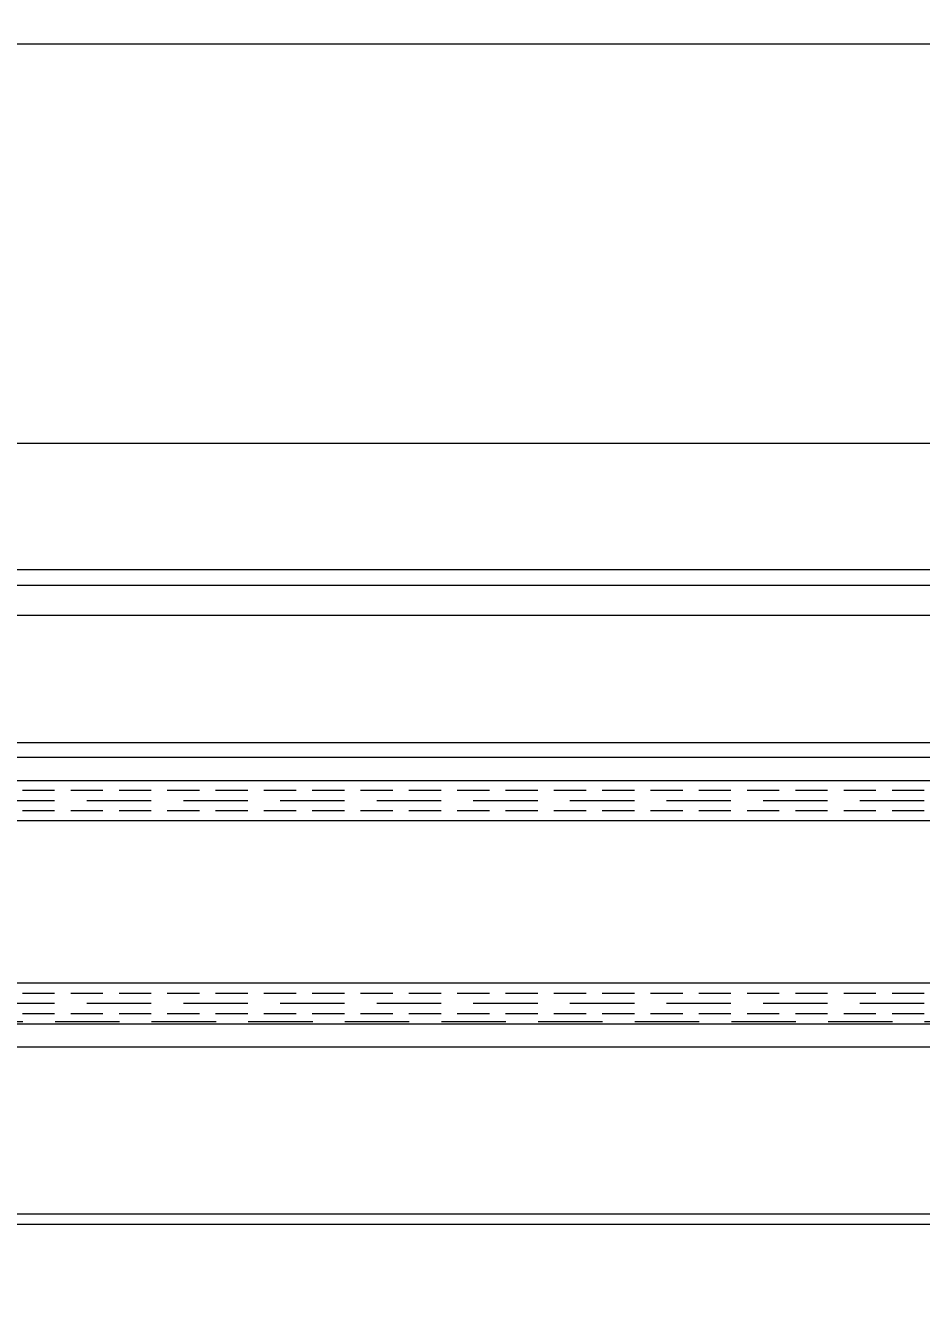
# Model space of a CAD drawing. Header units: millimetres. Extents: x -20000 to 230000, y -17405 to 25402.
# Drawn here: x 74809.5 to 74897.8, y -5980 to -5853.9 of the extents above; entities that cross this region are included whole.
import ezdxf

# ---------------------------------------------------------------- set-up
doc = ezdxf.new("R2010")
doc.units = ezdxf.units.MM
doc.header["$PDMODE"] = 35
doc.header["$PDSIZE"] = 0.5
doc.linetypes.add('CACHE', pattern=[9.525, 6.35, -3.175])
doc.layers.get('0').update_dxf_attribs({"lineweight": 13})
doc.layers.get('Defpoints').update_dxf_attribs({"true_color": 0xc2a584})
for name, color, linetype, lineweight in [('1 - INTERROMPU', 253, 'CACHE', 13), ('1 - PVC', 7, 'Continuous', 13), ('1 - Vitrage', 252, 'Continuous', 13)]:
    doc.layers.add(name, color=color, linetype=linetype, lineweight=lineweight)
doc.styles.add('Texte Poralu', font='tahomabd.ttf')
doc.dimstyles.new('30 - 1000', dxfattribs={"dimtxt": 10, "dimasz": 10, "dimexe": 5, "dimexo": 2.5, "dimgap": 5, "dimtad": 1, "dimdec": 1, "dimtxsty": 'Texte Poralu', "dimcen": 5, "dimazin": 0, "dimtfac": 1, "dimtdec": 1, "dimtmove": 0, "dimatfit": 3, "dimfxl": 1, "dimarcsym": 0})

# ---------------------------------------------------------------- blocks, each defined once
blk = doc.blocks.new('*U413')
at = {"layer": '1 - PVC'}
for p, q in [((9, -1), (9, 518)), ((8, 512), (8, 5)), ((-51, 501.88), (-51, 15.12)), ((-8.5, 18), (-8.5, 499)), ((-38.5, 20), (-38.5, 497)), ((-37, 497), (-37, 20))]:
    blk.add_line(p, q, dxfattribs=at)
at = {"layer": '1 - Vitrage', "linetype": 'CACHE', "ltscale": 0.5}
for p, q in [((-33.75, 510.56), (-33.75, 6.44)), ((-31.75, 510.56), (-31.75, 6.44)), ((-13.75, 510.56), (-13.75, 6.44)), ((-11.75, 510.56), (-11.75, 6.44))]:
    blk.add_line(p, q, dxfattribs=at)
at = {"layer": '1 - Vitrage', "linetype": 'CACHE'}
for p, q in [((-32.75, 510.56), (-32.75, 6.44)), ((-12.75, 510.56), (-12.75, 6.44))]:
    blk.add_line(p, q, dxfattribs=at)
at = {"layer": '1 - Vitrage'}
for points in [[(-34.75, 510.56), (-30.75, 510.56), (-30.75, 6.44), (-34.75, 6.44)], [(-10.75, 510.56), (-14.75, 510.56), (-14.75, 6.44), (-10.75, 6.44)]]:
    blk.add_lwpolyline(points, close=True, dxfattribs=at)
blk = doc.blocks.new('*U412')
at = {"layer": '1 - PVC'}
for p, q in [((15.12, 60), (595.88, 60)), ((591, 47.5), (20, 47.5)), ((20, 46), (591, 46))]:
    blk.add_line(p, q, dxfattribs=at)
blk = doc.blocks.new('*U440')
at = {"layer": '1 - PVC', "linetype": 'ByBlock'}
blk.add_line((737, 1.3), (8, 1.3), dxfattribs=at)
blk = doc.blocks.new('*D795')
at = {"layer": 'Defpoints', "color": 0, "lineweight": -2, "transparency": 16777216}
blk.add_line((74840, -3995.67), (74875.99, -3995.67), dxfattribs=at)
at = {"layer": 'Defpoints', "color": 0, "transparency": 16777216}
for p in [(74837.5, -3995.67), (74837.5, -3995.67), (70000, -6205.67)]:
    blk.add_point(p, dxfattribs=at)
at = {"layer": 'Defpoints', "color": 0, "transparency": 16777216, "insert": (74859.25, -3985.46), "char_height": 10, "attachment_point": 5, "style": 'Texte Poralu'}
blk.add_mtext('2210', dxfattribs=at)
blk = doc.blocks.new('*D796')
at = {"layer": 'Defpoints', "color": 0, "lineweight": -2, "transparency": 16777216}
blk.add_line((75120, -3815.67), (75155.99, -3815.67), dxfattribs=at)
at = {"layer": 'Defpoints', "color": 0, "transparency": 16777216}
for p in [(75117.5, -3815.67), (75117.5, -3815.67), (70000, -6205.67)]:
    blk.add_point(p, dxfattribs=at)
at = {"layer": 'Defpoints', "color": 0, "transparency": 16777216, "insert": (75139.25, -3805.46), "char_height": 10, "attachment_point": 5, "style": 'Texte Poralu'}
blk.add_mtext('2390', dxfattribs=at)
blk = doc.blocks.new('*D797')
at = {"layer": 'Defpoints', "color": 0, "lineweight": -2, "transparency": 16777216}
blk.add_line((75420, -3505.67), (75455.99, -3505.67), dxfattribs=at)
at = {"layer": 'Defpoints', "color": 0, "transparency": 16777216}
for p in [(75417.5, -3505.67), (75417.5, -3505.67), (70000, -6205.67)]:
    blk.add_point(p, dxfattribs=at)
at = {"layer": 'Defpoints', "color": 0, "transparency": 16777216, "insert": (75439.25, -3495.46), "char_height": 10, "attachment_point": 5, "style": 'Texte Poralu'}
blk.add_mtext('2700', dxfattribs=at)

msp = doc.modelspace()

# ---------------------------------------------------------------- linework, layer by layer
at = {"layer": '1 - INTERROMPU'}
msp.add_line((74660, -5952.07), (75375, -5952.07), dxfattribs=at)

# ---------------------------------------------------------------- block references
for name, p in [('*U440', (74645, -5857.07)), ('*U412', (74712, -5955.07))]:
    msp.add_blockref(name, p)
at = {"rotation": 270}
msp.add_blockref('*U413', (74759, -5963.07), dxfattribs=at)

# ---------------------------------------------------------------- dimensions: what is measured, and where the dimension line sits
at = {"layer": 'Defpoints'}
for feature_location, picture, middle in [((75417.5, -3505.67), '*D797', (75439.25, -3495.46)), ((75117.5, -3815.67), '*D796', (75139.25, -3805.46)), ((74837.5, -3995.67), '*D795', (74859.25, -3985.46))]:
    dim = msp.add_ordinate_dim(feature_location=feature_location, offset=(0, 0), dtype=0, origin=(70000, -6205.67), dimstyle='30 - 1000', dxfattribs=at)
    dim.commit()
    dim.dimension.update_dxf_attribs({"geometry": picture, "text_midpoint": middle})

doc.saveas('drawing.dxf')
